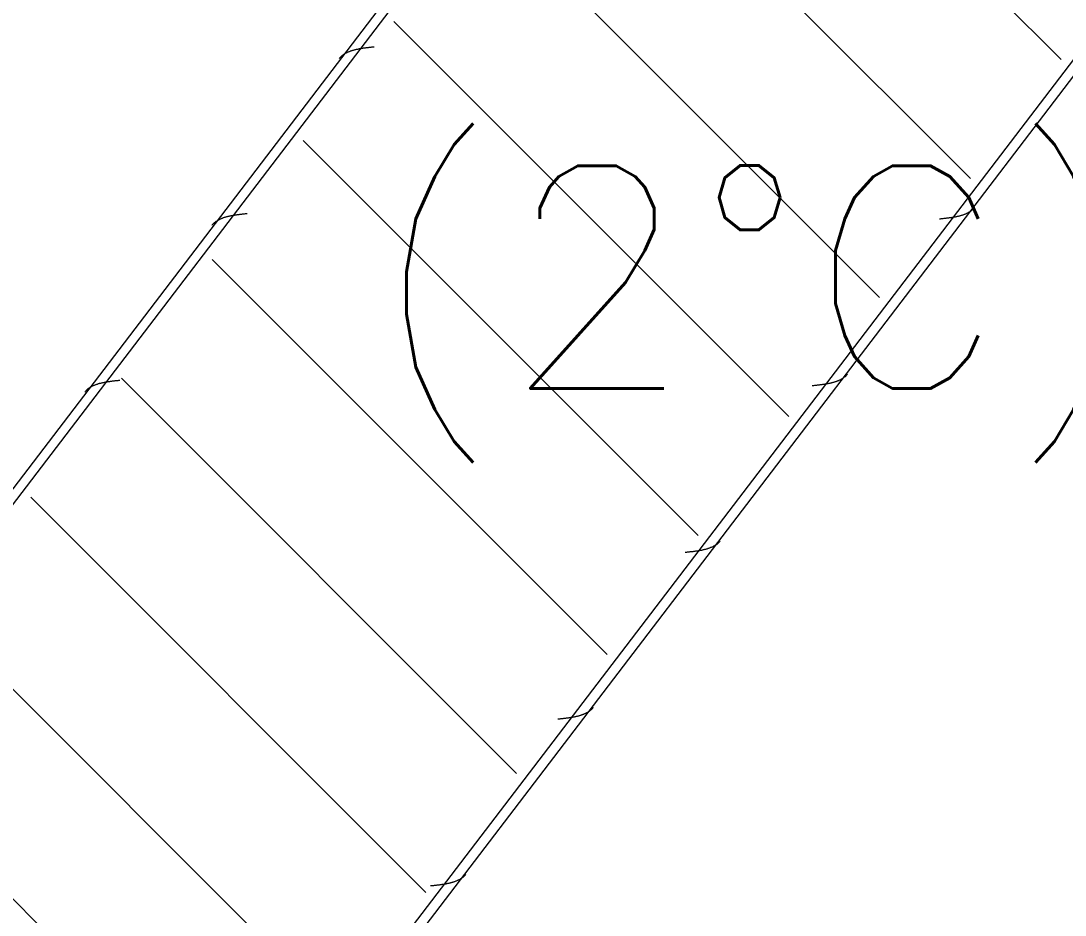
# Model space of a CAD drawing. Extents: x -10459 to 16942, y -13088 to 14608.
# Drawn here: x 5126 to 5178.9, y 3188.8 to 3234 of the extents above; entities that cross this region are included whole.
import ezdxf
from ezdxf.enums import TextEntityAlignment as Align

# ---------------------------------------------------------------- set-up
doc = ezdxf.new("R2010")
doc.units = 0
doc.header["$LTSCALE"] = 30
doc.header["$MEASUREMENT"] = 0
doc.linetypes.add("EJE1-1'$0$RLE-PROYECCION", pattern=[0.71438, 0.47625, -0.23813])
doc.layers.get('0').update_dxf_attribs({"linetype": 'CONTINUOUS'})
doc.layers.add("EJE1-1'$0$RLA-ACHURADO", color=30, linetype="EJE1-1'$0$RLE-PROYECCION", lineweight=15, transparency=0.7)
doc.layers.add("EJE1-1'$0$RLA-CONTORNO", color=30, linetype='CONTINUOUS', lineweight=15)
doc.layers.add("EJE1-1'$0$RLA-FE", color=7, linetype='CONTINUOUS')
doc.styles.add("EJE1-1'$0$RomanS", font='romans.shx', dxfattribs={"height": 11.25})

# ---------------------------------------------------------------- blocks, each defined once
blk = doc.blocks.new("EJE1-1'$0$FP_7-EJE 1-1_")
at = {"layer": "EJE1-1'$0$RLA-CONTORNO"}
for p, q in [((2342.85, 1103), (2140.484, 837.91)), ((2307.606, 1056.356), (2307.576, 1056.348)), ((2307.637, 1056.363), (2307.606, 1056.356)), ((2307.667, 1056.371), (2307.637, 1056.363)), ((2307.698, 1056.378), (2307.667, 1056.371)), ((2307.73, 1056.385), (2307.698, 1056.378)), ((2307.761, 1056.392), (2307.73, 1056.385)), ((2307.793, 1056.398), (2307.761, 1056.392)), ((2307.825, 1056.404), (2307.793, 1056.398)), ((2307.858, 1056.411), (2307.825, 1056.404)), ((2307.891, 1056.416), (2307.858, 1056.411)), ((2307.924, 1056.422), (2307.891, 1056.416)), ((2307.957, 1056.428), (2307.924, 1056.422)), ((2307.99, 1056.433), (2307.957, 1056.428)), ((2308.024, 1056.438), (2307.99, 1056.433)), ((2308.058, 1056.443), (2308.024, 1056.438)), ((2308.092, 1056.448), (2308.058, 1056.443)), ((2308.126, 1056.453), (2308.092, 1056.448)), ((2308.16, 1056.457), (2308.126, 1056.453)), ((2308.195, 1056.462), (2308.16, 1056.457)), ((2308.23, 1056.466), (2308.195, 1056.462)), ((2308.265, 1056.47), (2308.23, 1056.466)), ((2308.299, 1056.475), (2308.265, 1056.47)), ((2308.335, 1056.479), (2308.299, 1056.475)), ((2308.37, 1056.483), (2308.335, 1056.479)), ((2308.405, 1056.487), (2308.37, 1056.483)), ((2308.44, 1056.491), (2308.405, 1056.487)), ((2308.476, 1056.494), (2308.44, 1056.491)), ((2308.511, 1056.498), (2308.476, 1056.494)), ((2308.547, 1056.502), (2308.511, 1056.498)), ((2308.582, 1056.506), (2308.547, 1056.502)), ((2308.618, 1056.509), (2308.582, 1056.506)), ((2306.855, 1055.942), (2306.839, 1055.923)), ((2306.871, 1055.96), (2306.855, 1055.942)), ((2306.888, 1055.979), (2306.871, 1055.96)), ((2306.905, 1055.996), (2306.888, 1055.979)), ((2306.922, 1056.014), (2306.905, 1055.996)), ((2306.941, 1056.031), (2306.922, 1056.014)), ((2306.959, 1056.047), (2306.941, 1056.031)), ((2306.978, 1056.064), (2306.959, 1056.047)), ((2306.998, 1056.079), (2306.978, 1056.064)), ((2307.018, 1056.095), (2306.998, 1056.079)), ((2307.039, 1056.11), (2307.018, 1056.095)), ((2307.06, 1056.125), (2307.039, 1056.11)), ((2307.082, 1056.139), (2307.06, 1056.125)), ((2307.104, 1056.153), (2307.082, 1056.139)), ((2307.126, 1056.167), (2307.104, 1056.153)), ((2307.149, 1056.18), (2307.126, 1056.167)), ((2307.173, 1056.193), (2307.149, 1056.18)), ((2307.197, 1056.206), (2307.173, 1056.193)), ((2307.221, 1056.218), (2307.197, 1056.206)), ((2307.246, 1056.23), (2307.221, 1056.218)), ((2307.271, 1056.241), (2307.246, 1056.23)), ((2307.297, 1056.252), (2307.271, 1056.241)), ((2307.323, 1056.263), (2307.297, 1056.252)), ((2307.35, 1056.274), (2307.323, 1056.263)), ((2307.377, 1056.284), (2307.35, 1056.274)), ((2307.404, 1056.294), (2307.377, 1056.284)), ((2307.432, 1056.304), (2307.404, 1056.294)), ((2307.46, 1056.313), (2307.432, 1056.304)), ((2307.488, 1056.322), (2307.46, 1056.313)), ((2307.517, 1056.331), (2307.488, 1056.322)), ((2307.547, 1056.34), (2307.517, 1056.331)), ((2307.576, 1056.348), (2307.547, 1056.34)), ((2301.083, 1047.903), (2301.054, 1047.894)), ((2301.112, 1047.911), (2301.083, 1047.903)), ((2301.142, 1047.919), (2301.112, 1047.911)), ((2301.172, 1047.927), (2301.142, 1047.919)), ((2301.202, 1047.935), (2301.172, 1047.927)), ((2301.233, 1047.942), (2301.202, 1047.935)), ((2301.264, 1047.949), (2301.233, 1047.942)), ((2301.295, 1047.956), (2301.264, 1047.949)), ((2301.327, 1047.963), (2301.295, 1047.956)), ((2301.359, 1047.97), (2301.327, 1047.963)), ((2301.391, 1047.976), (2301.359, 1047.97)), ((2301.424, 1047.982), (2301.391, 1047.976)), ((2301.456, 1047.988), (2301.424, 1047.982)), ((2301.489, 1047.994), (2301.456, 1047.988)), ((2301.523, 1047.999), (2301.489, 1047.994)), ((2301.556, 1048.004), (2301.523, 1047.999)), ((2301.59, 1048.01), (2301.556, 1048.004)), ((2301.623, 1048.015), (2301.59, 1048.01)), ((2301.658, 1048.02), (2301.623, 1048.015)), ((2301.692, 1048.024), (2301.658, 1048.02)), ((2301.726, 1048.029), (2301.692, 1048.024)), ((2301.761, 1048.033), (2301.726, 1048.029)), ((2301.795, 1048.038), (2301.761, 1048.033)), ((2301.83, 1048.042), (2301.795, 1048.038)), ((2301.865, 1048.046), (2301.83, 1048.042)), ((2301.9, 1048.05), (2301.865, 1048.046)), ((2301.936, 1048.054), (2301.9, 1048.05)), ((2301.971, 1048.058), (2301.936, 1048.054)), ((2302.006, 1048.062), (2301.971, 1048.058)), ((2302.042, 1048.066), (2302.006, 1048.062)), ((2302.077, 1048.07), (2302.042, 1048.066)), ((2302.112, 1048.073), (2302.077, 1048.07)), ((2302.148, 1048.077), (2302.112, 1048.073)), ((2302.184, 1048.081), (2302.148, 1048.077)), ((2300.421, 1047.513), (2300.405, 1047.494)), ((2300.437, 1047.532), (2300.421, 1047.513)), ((2300.453, 1047.55), (2300.437, 1047.532)), ((2300.471, 1047.568), (2300.453, 1047.55)), ((2300.488, 1047.585), (2300.471, 1047.568)), ((2300.506, 1047.602), (2300.488, 1047.585)), ((2300.525, 1047.619), (2300.506, 1047.602)), ((2300.544, 1047.635), (2300.525, 1047.619)), ((2300.564, 1047.651), (2300.544, 1047.635)), ((2300.584, 1047.666), (2300.564, 1047.651)), ((2300.605, 1047.681), (2300.584, 1047.666)), ((2300.626, 1047.696), (2300.605, 1047.681)), ((2300.647, 1047.711), (2300.626, 1047.696)), ((2300.669, 1047.725), (2300.647, 1047.711)), ((2300.692, 1047.738), (2300.669, 1047.725)), ((2300.715, 1047.752), (2300.692, 1047.738)), ((2300.738, 1047.764), (2300.715, 1047.752)), ((2300.762, 1047.777), (2300.738, 1047.764)), ((2300.787, 1047.789), (2300.762, 1047.777)), ((2300.812, 1047.801), (2300.787, 1047.789)), ((2300.837, 1047.813), (2300.812, 1047.801)), ((2300.863, 1047.824), (2300.837, 1047.813)), ((2300.889, 1047.835), (2300.863, 1047.824)), ((2300.915, 1047.845), (2300.889, 1047.835)), ((2300.942, 1047.856), (2300.915, 1047.845)), ((2300.97, 1047.866), (2300.942, 1047.856)), ((2300.997, 1047.875), (2300.97, 1047.866)), ((2301.026, 1047.885), (2300.997, 1047.875)), ((2301.054, 1047.894), (2301.026, 1047.885)), ((2294.591, 1039.456), (2294.563, 1039.447)), ((2294.62, 1039.465), (2294.591, 1039.456)), ((2294.649, 1039.474), (2294.62, 1039.465)), ((2294.678, 1039.482), (2294.649, 1039.474)), ((2294.708, 1039.491), (2294.678, 1039.482)), ((2294.738, 1039.499), (2294.708, 1039.491)), ((2294.768, 1039.506), (2294.738, 1039.499)), ((2294.799, 1039.514), (2294.768, 1039.506)), ((2294.83, 1039.521), (2294.799, 1039.514)), ((2294.861, 1039.528), (2294.83, 1039.521)), ((2294.893, 1039.535), (2294.861, 1039.528)), ((2294.925, 1039.541), (2294.893, 1039.535)), ((2294.957, 1039.547), (2294.925, 1039.541)), ((2294.989, 1039.554), (2294.957, 1039.547)), ((2295.022, 1039.559), (2294.989, 1039.554)), ((2295.055, 1039.565), (2295.022, 1039.559)), ((2295.088, 1039.571), (2295.055, 1039.565)), ((2295.122, 1039.576), (2295.088, 1039.571)), ((2295.155, 1039.581), (2295.122, 1039.576)), ((2295.189, 1039.586), (2295.155, 1039.581)), ((2295.223, 1039.591), (2295.189, 1039.586)), ((2295.258, 1039.596), (2295.223, 1039.591)), ((2295.292, 1039.6), (2295.258, 1039.596)), ((2295.327, 1039.605), (2295.292, 1039.6)), ((2295.361, 1039.609), (2295.327, 1039.605)), ((2295.396, 1039.613), (2295.361, 1039.609)), ((2295.431, 1039.618), (2295.396, 1039.613)), ((2295.466, 1039.622), (2295.431, 1039.618)), ((2295.501, 1039.626), (2295.466, 1039.622)), ((2295.537, 1039.63), (2295.501, 1039.626)), ((2295.572, 1039.634), (2295.537, 1039.63)), ((2295.607, 1039.637), (2295.572, 1039.634)), ((2295.643, 1039.641), (2295.607, 1039.637)), ((2295.678, 1039.645), (2295.643, 1039.641)), ((2295.714, 1039.649), (2295.678, 1039.645)), ((2295.749, 1039.652), (2295.714, 1039.649)), ((2293.986, 1039.085), (2293.971, 1039.066)), ((2294.002, 1039.103), (2293.986, 1039.085)), ((2294.019, 1039.122), (2294.002, 1039.103)), ((2294.036, 1039.139), (2294.019, 1039.122)), ((2294.054, 1039.157), (2294.036, 1039.139)), ((2294.072, 1039.174), (2294.054, 1039.157)), ((2294.091, 1039.19), (2294.072, 1039.174)), ((2294.11, 1039.206), (2294.091, 1039.19)), ((2294.13, 1039.222), (2294.11, 1039.206)), ((2294.15, 1039.238), (2294.13, 1039.222)), ((2294.17, 1039.253), (2294.15, 1039.238)), ((2294.191, 1039.268), (2294.17, 1039.253)), ((2294.213, 1039.282), (2294.191, 1039.268)), ((2294.235, 1039.296), (2294.213, 1039.282)), ((2294.258, 1039.31), (2294.235, 1039.296)), ((2294.281, 1039.323), (2294.258, 1039.31)), ((2294.304, 1039.336), (2294.281, 1039.323)), ((2294.328, 1039.349), (2294.304, 1039.336)), ((2294.353, 1039.361), (2294.328, 1039.349)), ((2294.377, 1039.373), (2294.353, 1039.361)), ((2294.403, 1039.384), (2294.377, 1039.373)), ((2294.428, 1039.395), (2294.403, 1039.384)), ((2294.455, 1039.406), (2294.428, 1039.395)), ((2294.481, 1039.417), (2294.455, 1039.406)), ((2294.508, 1039.427), (2294.481, 1039.417)), ((2294.535, 1039.437), (2294.508, 1039.427)), ((2294.563, 1039.447), (2294.535, 1039.437))]:
    blk.add_line(p, q, dxfattribs=at)
blk = doc.blocks.new("EJE1-1'$0$FP_8-EJE 1-1_")
at = {"layer": "EJE1-1'$0$RLA-CONTORNO"}
for p, q in [((2140.484, 788.47), (2345.481, 1057.005)), ((2337.93, 1047.903), (2337.897, 1047.897)), ((2337.963, 1047.909), (2337.93, 1047.903)), ((2337.995, 1047.915), (2337.963, 1047.909)), ((2338.027, 1047.921), (2337.995, 1047.915)), ((2338.059, 1047.928), (2338.027, 1047.921)), ((2338.091, 1047.934), (2338.059, 1047.928)), ((2338.122, 1047.941), (2338.091, 1047.934)), ((2338.153, 1047.949), (2338.122, 1047.941)), ((2338.184, 1047.956), (2338.153, 1047.949)), ((2338.214, 1047.964), (2338.184, 1047.956)), ((2338.244, 1047.972), (2338.214, 1047.964)), ((2338.274, 1047.98), (2338.244, 1047.972)), ((2338.303, 1047.988), (2338.274, 1047.98)), ((2338.332, 1047.997), (2338.303, 1047.988)), ((2338.361, 1048.006), (2338.332, 1047.997)), ((2338.389, 1048.016), (2338.361, 1048.006)), ((2338.417, 1048.025), (2338.389, 1048.016)), ((2338.444, 1048.035), (2338.417, 1048.025)), ((2338.471, 1048.045), (2338.444, 1048.035)), ((2338.498, 1048.056), (2338.471, 1048.045)), ((2338.524, 1048.067), (2338.498, 1048.056)), ((2338.55, 1048.078), (2338.524, 1048.067)), ((2338.575, 1048.09), (2338.55, 1048.078)), ((2338.6, 1048.102), (2338.575, 1048.09)), ((2338.624, 1048.114), (2338.6, 1048.102)), ((2338.648, 1048.126), (2338.624, 1048.114)), ((2338.671, 1048.139), (2338.648, 1048.126)), ((2338.694, 1048.153), (2338.671, 1048.139)), ((2338.717, 1048.166), (2338.694, 1048.153)), ((2338.739, 1048.18), (2338.717, 1048.166)), ((2338.761, 1048.195), (2338.739, 1048.18)), ((2338.782, 1048.209), (2338.761, 1048.195)), ((2338.802, 1048.225), (2338.782, 1048.209)), ((2338.823, 1048.24), (2338.802, 1048.225)), ((2338.842, 1048.256), (2338.823, 1048.24)), ((2338.861, 1048.272), (2338.842, 1048.256)), ((2338.88, 1048.289), (2338.861, 1048.272)), ((2338.898, 1048.306), (2338.88, 1048.289)), ((2338.916, 1048.323), (2338.898, 1048.306)), ((2338.933, 1048.341), (2338.916, 1048.323)), ((2338.95, 1048.359), (2338.933, 1048.341)), ((2338.966, 1048.377), (2338.95, 1048.359)), ((2338.981, 1048.396), (2338.966, 1048.377)), ((2337.238, 1047.814), (2337.203, 1047.81)), ((2337.274, 1047.818), (2337.238, 1047.814)), ((2337.309, 1047.821), (2337.274, 1047.818)), ((2337.345, 1047.825), (2337.309, 1047.821)), ((2337.38, 1047.829), (2337.345, 1047.825)), ((2337.416, 1047.833), (2337.38, 1047.829)), ((2337.451, 1047.837), (2337.416, 1047.833)), ((2337.486, 1047.841), (2337.451, 1047.837)), ((2337.521, 1047.845), (2337.486, 1047.841)), ((2337.556, 1047.849), (2337.521, 1047.845)), ((2337.591, 1047.853), (2337.556, 1047.849)), ((2337.626, 1047.858), (2337.591, 1047.853)), ((2337.66, 1047.862), (2337.626, 1047.858)), ((2337.695, 1047.867), (2337.66, 1047.862)), ((2337.729, 1047.871), (2337.695, 1047.867)), ((2337.763, 1047.876), (2337.729, 1047.871)), ((2337.797, 1047.881), (2337.763, 1047.876)), ((2337.83, 1047.886), (2337.797, 1047.881)), ((2337.864, 1047.892), (2337.83, 1047.886)), ((2337.897, 1047.897), (2337.864, 1047.892)), ((2331.363, 1039.453), (2331.329, 1039.448)), ((2331.397, 1039.458), (2331.363, 1039.453)), ((2331.43, 1039.464), (2331.397, 1039.458)), ((2331.463, 1039.469), (2331.43, 1039.464)), ((2331.496, 1039.475), (2331.463, 1039.469)), ((2331.529, 1039.481), (2331.496, 1039.475)), ((2331.561, 1039.487), (2331.529, 1039.481)), ((2331.594, 1039.493), (2331.561, 1039.487)), ((2331.625, 1039.5), (2331.594, 1039.493)), ((2331.657, 1039.506), (2331.625, 1039.5)), ((2331.688, 1039.513), (2331.657, 1039.506)), ((2331.719, 1039.52), (2331.688, 1039.513)), ((2331.75, 1039.528), (2331.719, 1039.52)), ((2331.78, 1039.536), (2331.75, 1039.528)), ((2331.81, 1039.544), (2331.78, 1039.536)), ((2331.84, 1039.552), (2331.81, 1039.544)), ((2331.869, 1039.56), (2331.84, 1039.552)), ((2331.898, 1039.569), (2331.869, 1039.56)), ((2331.927, 1039.578), (2331.898, 1039.569)), ((2331.955, 1039.587), (2331.927, 1039.578)), ((2331.983, 1039.597), (2331.955, 1039.587)), ((2332.01, 1039.607), (2331.983, 1039.597)), ((2332.037, 1039.617), (2332.01, 1039.607)), ((2332.064, 1039.628), (2332.037, 1039.617)), ((2332.09, 1039.639), (2332.064, 1039.628)), ((2332.116, 1039.65), (2332.09, 1039.639)), ((2332.141, 1039.662), (2332.116, 1039.65)), ((2332.166, 1039.673), (2332.141, 1039.662)), ((2332.19, 1039.686), (2332.166, 1039.673)), ((2332.214, 1039.698), (2332.19, 1039.686)), ((2332.238, 1039.711), (2332.214, 1039.698)), ((2332.261, 1039.725), (2332.238, 1039.711)), ((2332.283, 1039.738), (2332.261, 1039.725)), ((2332.305, 1039.752), (2332.283, 1039.738)), ((2332.327, 1039.767), (2332.305, 1039.752)), ((2332.348, 1039.781), (2332.327, 1039.767)), ((2332.369, 1039.796), (2332.348, 1039.781)), ((2332.389, 1039.812), (2332.369, 1039.796)), ((2332.408, 1039.828), (2332.389, 1039.812)), ((2332.427, 1039.844), (2332.408, 1039.828)), ((2332.446, 1039.861), (2332.427, 1039.844)), ((2332.464, 1039.878), (2332.446, 1039.861)), ((2332.482, 1039.895), (2332.464, 1039.878)), ((2332.499, 1039.913), (2332.482, 1039.895)), ((2332.516, 1039.931), (2332.499, 1039.913)), ((2332.532, 1039.949), (2332.516, 1039.931)), ((2332.548, 1039.968), (2332.532, 1039.949)), ((2330.805, 1039.386), (2330.769, 1039.382)), ((2330.84, 1039.389), (2330.805, 1039.386)), ((2330.876, 1039.393), (2330.84, 1039.389)), ((2330.911, 1039.397), (2330.876, 1039.393)), ((2330.946, 1039.401), (2330.911, 1039.397)), ((2330.982, 1039.405), (2330.946, 1039.401)), ((2331.017, 1039.409), (2330.982, 1039.405)), ((2331.052, 1039.413), (2331.017, 1039.409)), ((2331.087, 1039.417), (2331.052, 1039.413)), ((2331.122, 1039.421), (2331.087, 1039.417)), ((2331.157, 1039.425), (2331.122, 1039.421)), ((2331.192, 1039.429), (2331.157, 1039.425)), ((2331.226, 1039.434), (2331.192, 1039.429)), ((2331.261, 1039.439), (2331.226, 1039.434)), ((2331.295, 1039.443), (2331.261, 1039.439)), ((2331.329, 1039.448), (2331.295, 1039.443)), ((2326.114, 1031.54), (2326.098, 1031.521)), ((2324.758, 1031.001), (2324.723, 1030.997)), ((2324.792, 1031.006), (2324.758, 1031.001)), ((2324.827, 1031.01), (2324.792, 1031.006)), ((2324.861, 1031.015), (2324.827, 1031.01)), ((2324.895, 1031.02), (2324.861, 1031.015)), ((2324.929, 1031.025), (2324.895, 1031.02)), ((2324.963, 1031.03), (2324.929, 1031.025)), ((2324.996, 1031.036), (2324.963, 1031.03)), ((2325.029, 1031.041), (2324.996, 1031.036)), ((2325.062, 1031.047), (2325.029, 1031.041)), ((2325.095, 1031.053), (2325.062, 1031.047)), ((2325.127, 1031.059), (2325.095, 1031.053)), ((2325.16, 1031.065), (2325.127, 1031.059)), ((2325.192, 1031.072), (2325.16, 1031.065)), ((2325.223, 1031.078), (2325.192, 1031.072)), ((2325.254, 1031.085), (2325.223, 1031.078)), ((2325.285, 1031.092), (2325.254, 1031.085)), ((2325.316, 1031.1), (2325.285, 1031.092)), ((2325.346, 1031.108), (2325.316, 1031.1)), ((2325.376, 1031.115), (2325.346, 1031.108)), ((2325.406, 1031.124), (2325.376, 1031.115)), ((2325.435, 1031.132), (2325.406, 1031.124)), ((2325.464, 1031.141), (2325.435, 1031.132)), ((2325.493, 1031.15), (2325.464, 1031.141)), ((2325.521, 1031.159), (2325.493, 1031.15)), ((2325.549, 1031.169), (2325.521, 1031.159)), ((2325.576, 1031.179), (2325.549, 1031.169)), ((2325.603, 1031.189), (2325.576, 1031.179)), ((2325.63, 1031.2), (2325.603, 1031.189)), ((2325.656, 1031.211), (2325.63, 1031.2)), ((2325.682, 1031.222), (2325.656, 1031.211)), ((2325.707, 1031.233), (2325.682, 1031.222)), ((2325.732, 1031.245), (2325.707, 1031.233)), ((2325.756, 1031.258), (2325.732, 1031.245)), ((2325.78, 1031.27), (2325.756, 1031.258)), ((2325.804, 1031.283), (2325.78, 1031.27)), ((2325.827, 1031.296), (2325.804, 1031.283)), ((2325.849, 1031.31), (2325.827, 1031.296)), ((2325.871, 1031.324), (2325.849, 1031.31)), ((2325.893, 1031.338), (2325.871, 1031.324)), ((2325.914, 1031.353), (2325.893, 1031.338)), ((2325.935, 1031.368), (2325.914, 1031.353)), ((2325.955, 1031.384), (2325.935, 1031.368)), ((2325.974, 1031.4), (2325.955, 1031.384)), ((2325.994, 1031.416), (2325.974, 1031.4)), ((2326.012, 1031.432), (2325.994, 1031.416)), ((2326.03, 1031.449), (2326.012, 1031.432)), ((2326.048, 1031.467), (2326.03, 1031.449)), ((2326.065, 1031.485), (2326.048, 1031.467)), ((2326.082, 1031.503), (2326.065, 1031.485)), ((2326.098, 1031.521), (2326.082, 1031.503)), ((2324.371, 1030.958), (2324.335, 1030.954)), ((2324.406, 1030.961), (2324.371, 1030.958)), ((2324.442, 1030.965), (2324.406, 1030.961)), ((2324.477, 1030.969), (2324.442, 1030.965)), ((2324.512, 1030.973), (2324.477, 1030.969)), ((2324.548, 1030.977), (2324.512, 1030.973)), ((2324.583, 1030.981), (2324.548, 1030.977)), ((2324.618, 1030.985), (2324.583, 1030.981)), ((2324.653, 1030.989), (2324.618, 1030.985)), ((2324.688, 1030.993), (2324.653, 1030.989)), ((2324.723, 1030.997), (2324.688, 1030.993)), ((2319.664, 1023.093), (2319.648, 1023.075)), ((2319.68, 1023.112), (2319.664, 1023.093)), ((2318.149, 1022.552), (2318.114, 1022.548)), ((2318.184, 1022.556), (2318.149, 1022.552)), ((2318.219, 1022.56), (2318.184, 1022.556)), ((2318.254, 1022.565), (2318.219, 1022.56)), ((2318.289, 1022.569), (2318.254, 1022.565)), ((2318.324, 1022.573), (2318.289, 1022.569)), ((2318.359, 1022.578), (2318.324, 1022.573)), ((2318.393, 1022.582), (2318.359, 1022.578)), ((2318.427, 1022.587), (2318.393, 1022.582)), ((2318.461, 1022.592), (2318.427, 1022.587)), ((2318.495, 1022.597), (2318.461, 1022.592)), ((2318.529, 1022.602), (2318.495, 1022.597)), ((2318.562, 1022.607), (2318.529, 1022.602)), ((2318.595, 1022.613), (2318.562, 1022.607)), ((2318.628, 1022.619), (2318.595, 1022.613)), ((2318.661, 1022.625), (2318.628, 1022.619)), ((2318.694, 1022.631), (2318.661, 1022.625)), ((2318.726, 1022.637), (2318.694, 1022.631)), ((2318.758, 1022.643), (2318.726, 1022.637)), ((2318.789, 1022.65), (2318.758, 1022.643)), ((2318.821, 1022.657), (2318.789, 1022.65)), ((2318.852, 1022.664), (2318.821, 1022.657)), ((2318.882, 1022.672), (2318.852, 1022.664)), ((2318.913, 1022.679), (2318.882, 1022.672)), ((2318.943, 1022.687), (2318.913, 1022.679)), ((2318.972, 1022.696), (2318.943, 1022.687)), ((2319.002, 1022.704), (2318.972, 1022.696)), ((2319.03, 1022.713), (2319.002, 1022.704)), ((2319.059, 1022.722), (2319.03, 1022.713)), ((2319.087, 1022.731), (2319.059, 1022.722)), ((2319.115, 1022.741), (2319.087, 1022.731)), ((2319.142, 1022.751), (2319.115, 1022.741)), ((2319.169, 1022.761), (2319.142, 1022.751)), ((2319.196, 1022.772), (2319.169, 1022.761)), ((2319.222, 1022.783), (2319.196, 1022.772)), ((2319.248, 1022.794), (2319.222, 1022.783)), ((2319.273, 1022.805), (2319.248, 1022.794)), ((2319.298, 1022.817), (2319.273, 1022.805)), ((2319.322, 1022.83), (2319.298, 1022.817)), ((2319.346, 1022.842), (2319.322, 1022.83)), ((2319.37, 1022.855), (2319.346, 1022.842)), ((2319.393, 1022.868), (2319.37, 1022.855)), ((2319.415, 1022.882), (2319.393, 1022.868)), ((2319.437, 1022.896), (2319.415, 1022.882)), ((2319.459, 1022.91), (2319.437, 1022.896)), ((2319.48, 1022.925), (2319.459, 1022.91)), ((2319.501, 1022.94), (2319.48, 1022.925)), ((2319.521, 1022.956), (2319.501, 1022.94)), ((2319.54, 1022.972), (2319.521, 1022.956)), ((2319.56, 1022.988), (2319.54, 1022.972)), ((2319.578, 1023.004), (2319.56, 1022.988)), ((2319.596, 1023.021), (2319.578, 1023.004)), ((2319.614, 1023.039), (2319.596, 1023.021)), ((2319.631, 1023.056), (2319.614, 1023.039)), ((2319.648, 1023.075), (2319.631, 1023.056)), ((2317.937, 1022.529), (2317.901, 1022.526)), ((2317.972, 1022.533), (2317.937, 1022.529)), ((2318.008, 1022.537), (2317.972, 1022.533)), ((2318.043, 1022.541), (2318.008, 1022.537)), ((2318.079, 1022.545), (2318.043, 1022.541)), ((2318.114, 1022.548), (2318.079, 1022.545)), ((2313.197, 1014.628), (2313.18, 1014.611)), ((2313.214, 1014.647), (2313.197, 1014.628)), ((2313.23, 1014.665), (2313.214, 1014.647)), ((2313.246, 1014.684), (2313.23, 1014.665)), ((2311.503, 1014.101), (2311.467, 1014.098)), ((2311.538, 1014.105), (2311.503, 1014.101)), ((2311.574, 1014.109), (2311.538, 1014.105)), ((2311.609, 1014.113), (2311.574, 1014.109)), ((2311.645, 1014.116), (2311.609, 1014.113)), ((2311.68, 1014.12), (2311.645, 1014.116)), ((2311.715, 1014.124), (2311.68, 1014.12)), ((2311.75, 1014.128), (2311.715, 1014.124)), ((2311.786, 1014.132), (2311.75, 1014.128)), ((2311.82, 1014.137), (2311.786, 1014.132)), ((2311.855, 1014.141), (2311.82, 1014.137)), ((2311.89, 1014.145), (2311.855, 1014.141)), ((2311.925, 1014.15), (2311.89, 1014.145)), ((2311.959, 1014.154), (2311.925, 1014.15)), ((2311.993, 1014.159), (2311.959, 1014.154)), ((2312.027, 1014.164), (2311.993, 1014.159)), ((2312.061, 1014.169), (2312.027, 1014.164)), ((2312.095, 1014.174), (2312.061, 1014.169)), ((2312.128, 1014.179), (2312.095, 1014.174)), ((2312.161, 1014.185), (2312.128, 1014.179)), ((2312.194, 1014.191), (2312.161, 1014.185)), ((2312.227, 1014.196), (2312.194, 1014.191)), ((2312.26, 1014.202), (2312.227, 1014.196)), ((2312.292, 1014.209), (2312.26, 1014.202)), ((2312.324, 1014.215), (2312.292, 1014.209)), ((2312.355, 1014.222), (2312.324, 1014.215)), ((2312.387, 1014.229), (2312.355, 1014.222)), ((2312.418, 1014.236), (2312.387, 1014.229)), ((2312.448, 1014.244), (2312.418, 1014.236)), ((2312.479, 1014.251), (2312.448, 1014.244)), ((2312.509, 1014.259), (2312.479, 1014.251)), ((2312.538, 1014.267), (2312.509, 1014.259)), ((2312.568, 1014.276), (2312.538, 1014.267)), ((2312.597, 1014.285), (2312.568, 1014.276)), ((2312.625, 1014.294), (2312.597, 1014.285)), ((2312.653, 1014.303), (2312.625, 1014.294)), ((2312.681, 1014.313), (2312.653, 1014.303)), ((2312.708, 1014.323), (2312.681, 1014.313)), ((2312.735, 1014.333), (2312.708, 1014.323)), ((2312.762, 1014.344), (2312.735, 1014.333)), ((2312.788, 1014.354), (2312.762, 1014.344)), ((2312.814, 1014.366), (2312.788, 1014.354)), ((2312.839, 1014.377), (2312.814, 1014.366)), ((2312.864, 1014.389), (2312.839, 1014.377)), ((2312.888, 1014.401), (2312.864, 1014.389)), ((2312.912, 1014.414), (2312.888, 1014.401)), ((2312.936, 1014.427), (2312.912, 1014.414)), ((2312.959, 1014.44), (2312.936, 1014.427)), ((2312.981, 1014.454), (2312.959, 1014.44)), ((2313.003, 1014.468), (2312.981, 1014.454)), ((2313.025, 1014.482), (2313.003, 1014.468)), ((2313.046, 1014.497), (2313.025, 1014.482)), ((2313.067, 1014.512), (2313.046, 1014.497)), ((2313.087, 1014.528), (2313.067, 1014.512)), ((2313.107, 1014.543), (2313.087, 1014.528)), ((2313.126, 1014.56), (2313.107, 1014.543)), ((2313.144, 1014.576), (2313.126, 1014.56)), ((2313.163, 1014.593), (2313.144, 1014.576)), ((2313.18, 1014.611), (2313.163, 1014.593))]:
    blk.add_line(p, q, dxfattribs=at)
blk = doc.blocks.new("EJE1-1'$0$RLA-VIGAS-CAJONES - V_M_ 300x300x5-397230-EJE 1-1_")
at = {"layer": "EJE1-1'$0$RLA-CONTORNO"}
for p, q in [((2140.484, 837.086), (2343.479, 1103)), ((2140.484, 789.294), (2345.481, 1057.829))]:
    blk.add_line(p, q, dxfattribs=at)
blk = doc.blocks.new('*U154')
at = {"layer": "EJE1-1'$0$RLA-FE", "color": 3, "style": "EJE1-1'$0$RomanS"}
for tag, p, flags in [('TIPO', (353.802, -57.917), 13), ('NVECES', (339.927, -76.855), 13), ('PHI', (281.745, -81.551), 12), ('DIAM', (291.6, -81.765), 12), ('MINUS', (313.619, -81.765), 13), ('MARK', (327.011, -81.765), 13), ('TEXTO_FE1', (330.312, -81.765), 8), ('TEXTO_FE2', (397.834, -81.747), 8), ('NUMFE', (343.862, -96.617), 13), ('CAPA', (352.058, -115.737), 13), ('DESPLAZA', (277.176, -134.17), 13), ('ESPACIO', (283.222, -152.533), 13), ('CANT', (297.058, -171.333), 13)]:
    blk.add_attdef(tag, p, '', height=11.25, dxfattribs=dict(at, flags=flags))
at = {"layer": "EJE1-1'$0$RLA-FE", "color": 3, "style": "EJE1-1'$0$RomanS", "flags": 8}
for tag, p in [('F=', (263.44, -81.765)), ('NUM', (277.849, -81.765))]:
    blk.add_attdef(tag, text='', height=11.25, dxfattribs=at).set_placement(p, align=Align.RIGHT)
blk = doc.blocks.new("EJE1-1'")
at = {"layer": "EJE1-1'$0$RLA-ACHURADO"}
h = blk.add_hatch(dxfattribs=at)
h.set_pattern_fill('RLE-ELEMENTOS METALICOS', color=256, style=0, pattern_type=2)
h.set_pattern_definition([(135, (-234.281, -2576.79), (-5.303301, -5.303301), [])])
h.paths.add_polyline_path([(2140.484, 790.118), (2345.481, 1058.653), (2345.481, 1103), (2344.108, 1103), (2140.484, 836.262), (2140.484, 815.02)], flags=0)
at = {"layer": "EJE1-1'$0$RLA-CONTORNO"}
for name in ["EJE1-1'$0$RLA-VIGAS-CAJONES - V_M_ 300x300x5-397230-EJE 1-1_", "EJE1-1'$0$FP_7-EJE 1-1_", "EJE1-1'$0$FP_8-EJE 1-1_"]:
    blk.add_blockref(name, (0, 0), dxfattribs=at)
at = {"layer": "EJE1-1'$0$RLA-FE"}
ref = blk.add_blockref('*U154', (1910.477, 1121), dxfattribs=at)
ref.add_attrib('TEXTO_FE2', '(2°C)(710+40)', (2308.311, 1039.253), dxfattribs={"color": 3, "height": 11.25, "style": "EJE1-1'$0$RomanS"})

msp = doc.modelspace()

# ---------------------------------------------------------------- block references
msp.add_blockref("EJE1-1'", (2835.3, 2176.191))

doc.saveas('drawing.dxf')
